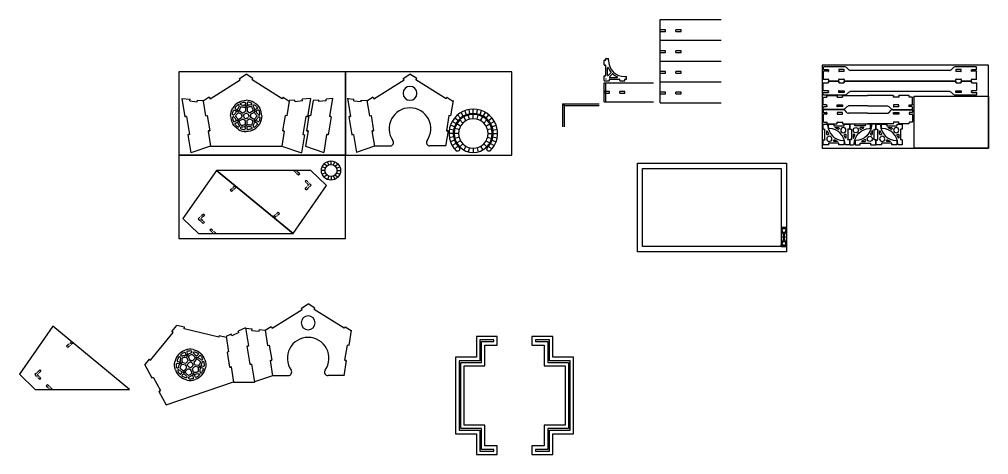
# Model space of a CAD drawing. Header units: inches. Extents: x -122 to 239, y -42 to 133.
# Drawn here: x 99.4 to 239.1, y 52.1 to 114.8 of the extents above; entities that cross this region are included whole.
import ezdxf

# ---------------------------------------------------------------- set-up
doc = ezdxf.new("R2010")
doc.units = ezdxf.units.IN
doc.header["$MEASUREMENT"] = 0
doc.linetypes.add('ACAD_ISO04W100', pattern=[30, 24, -3, 0, -3])

# ---------------------------------------------------------------- blocks, each defined once
blk = doc.blocks.new('RoofSegment')
for p, q in [((-11.05, 9.09), (-15.89, 2.18)), ((0, 0), (-11.05, 9.09)), ((-15.89, 2.18), (-13.63, 0)), ((-13.63, 0), (-11.47, 0)), ((-11.47, 0), (0, 0))]:
    blk.add_line(p, q)
at = {"color": 30, "linetype": 'ACAD_ISO04W100', "ltscale": 0.015625, "true_color": 0xf8991e}
for p, q in [((-8.35, 6.86), (-9.07, 6.23)), ((-9.07, 6.23), (-8.9, 6.04)), ((-8.15, 6.7), (-8.9, 6.04)), ((-12.93, 2.79), (-13.68, 2.13)), ((-13.68, 2.13), (-12.96, 1.44)), ((-12.77, 2.61), (-13.31, 2.12)), ((-13.31, 2.12), (-12.79, 1.62)), ((-12.96, 1.44), (-12.79, 1.62)), ((-12.93, 2.79), (-12.77, 2.61)), ((-12.01, 0.51), (-11.83, 0.69)), ((-12.01, 0.51), (-11.47, 0)), ((-11.83, 0.69), (-11.11, 0))]:
    blk.add_line(p, q, dxfattribs=at)
blk = doc.blocks.new('*U121')
blk.add_line((0, -0.25), (0, 0.25))
blk = doc.blocks.new('*U122')
at = {"color": 0, "linetype": 'ByBlock', "lineweight": -2, "transparency": 16777216}
for p, rotation in [((150.88, 75.36), 67.5), ((151.12, 75.73), 45.00000000000001), ((151.49, 75.97), 22.49999999999999), ((152.35, 75.97), 337.4999999999999), ((152.71, 75.73), 315), ((152.96, 75.36), 292.5000000000001), ((150.79, 74.93), 90), ((150.88, 74.5), 112.5), ((151.12, 74.14), 135), ((151.49, 73.89), 157.5), ((151.92, 73.81), 180), ((152.35, 73.89), 202.5000000000001), ((152.71, 74.14), 225), ((152.96, 74.5), 247.5), ((153.04, 74.93), 270)]:
    blk.add_blockref('*U121', p, dxfattribs=dict(at, rotation=rotation))
blk.add_blockref('*U121', (151.92, 76.06), dxfattribs=at)
blk = doc.blocks.new('Wedge')
for p, q in [((0.12, 1.86), (0.12, 1.66)), ((0.81, 1.65), (0.82, 1.67)), ((0.12, 1.13), (0.12, 0.71))]:
    blk.add_line(p, q)
for centre, radius, start, end in [((0, 0), 2.25, 60, 90), ((0, 1.39), 0.0884, 270, 90), ((0.25, 1.86), 0.125, 82.3377, 180), ((0.25, 1.66), 0.125, 180, 284.8505), ((0, 0), 2, 67.6623, 82.3377), ((0.64, 0.17), 1.41, 87.9711, 104.8505), ((0.7, 1.71), 0.125, 267.9711, 330), ((0.71, 1.73), 0.125, 330, 67.6623), ((0, 0), 0.375, 60, 90), ((0.25, 1.13), 0.125, 112.3129, 180), ((0.25, 0.71), 0.125, 180, 250.5288), ((0.64, 0.17), 1.16, 87.0082, 112.3129), ((0, 0), 0.625, 60, 70.5288), ((0.7, 1.21), 0.125, 60, 87.0082)]:
    blk.add_arc(centre, radius, start, end)
blk = doc.blocks.new('ClosedWall')
for p, q in [((-0.98, -0.61), (0, 0)), ((0.98, -0.61), (0, 0)), ((-5.2, -3.53), (-0.85, -0.81)), ((-0.85, -0.81), (-0.98, -0.61)), ((0.85, -0.81), (0.98, -0.61)), ((5.2, -3.53), (0.85, -0.81)), ((-5.33, -3.32), (-6.2, -3.87)), ((-6.2, -3.87), (-5.85, -6)), ((-5.33, -3.32), (-5.2, -3.53)), ((5.33, -3.32), (5.2, -3.53)), ((5.33, -3.32), (6.2, -3.87)), ((6.2, -3.87), (5.85, -6)), ((-5.85, -6), (-5.61, -5.96)), ((-5.61, -5.96), (-5.25, -8.14)), ((5.61, -5.96), (5.25, -8.14)), ((5.85, -6), (5.61, -5.96)), ((-5.49, -8.18), (-5.25, -8.14)), ((-5.49, -8.18), (-5.14, -10.34)), ((5.49, -8.18), (5.13, -10.38)), ((5.49, -8.18), (5.25, -8.14)), ((-5.14, -10.34), (5.14, -10.34))]:
    blk.add_line(p, q)
for p in [(-5.37, -8.16), (5.37, -8.16)]:
    blk.add_point(p)
for rotation in [59.99999999999997, 120, 300.0000000000001, 180, 239.9999999999999]:
    blk.add_blockref('Wedge', (0, -6), dxfattribs=dict(rotation=rotation))
at = {"xscale": -1}
blk.add_blockref('Wedge', (0, -6), dxfattribs=at)
for rotation in [299.9999999999999, 59.99999999999994, 240, 120, 180]:
    blk.add_blockref('Wedge', (0, -6), dxfattribs=dict(at, rotation=rotation))
blk.add_blockref('Wedge', (0, -6))
blk = doc.blocks.new('EntryBorder')
for p, q in [((-1.44, 2.49), (-1.75, 3.03)), ((-0.98, 2.7), (-1.2, 3.29)), ((-0.5, 2.83), (-0.61, 3.45)), ((0, 2.88), (0, 3.5)), ((0.5, 2.83), (0.61, 3.45)), ((0.98, 2.7), (1.2, 3.29)), ((1.44, 2.49), (1.75, 3.03)), ((-2.49, 1.44), (-3.03, 1.75)), ((-2.2, 1.85), (-2.68, 2.25)), ((-1.85, 2.2), (-2.25, 2.68)), ((1.85, 2.2), (2.25, 2.68)), ((2.2, 1.85), (2.68, 2.25)), ((2.49, 1.44), (3.03, 1.75)), ((-2.88, 0), (-3.5, 0)), ((-2.83, 0.5), (-3.45, 0.61)), ((-2.7, 0.98), (-3.29, 1.2)), ((2.7, 0.98), (3.29, 1.2)), ((2.83, 0.5), (3.45, 0.61)), ((2.88, 0), (3.5, 0)), ((-2.83, -0.5), (-3.45, -0.61)), ((-2.7, -0.98), (-3.29, -1.2)), ((2.7, -0.98), (3.29, -1.2)), ((2.83, -0.5), (3.45, -0.61)), ((-2.49, -1.44), (-3.03, -1.75)), ((-2.2, -1.85), (-2.68, -2.25)), ((-2.45, -2.5), (-2.17, -2.5)), ((2.17, -2.5), (2.45, -2.5)), ((2.2, -1.85), (2.68, -2.25)), ((2.49, -1.44), (3.03, -1.75))]:
    blk.add_line(p, q)
for centre, radius, start, end in [((0, 0), 3.5, 314.4153, 225.5847), ((0, 0), 2.88, 313.9455, 226.0545), ((-2.17, -2.25), 0.25, 270, 46.0545), ((2.17, -2.25), 0.25, 133.9455, 270)]:
    blk.add_arc(centre, radius, start, end)
blk = doc.blocks.new('*U126')
blk.add_line((0, -0.3125), (0, 0.3125))
blk = doc.blocks.new('*U127')
at = {"color": 0, "linetype": 'ByBlock', "lineweight": -2, "transparency": 16777216}
for p, rotation in [((153.98, 61.24), 29.99999999999999), ((154.57, 61.48), 15), ((155.83, 61.48), 345), ((156.42, 61.24), 329.9999999999999), ((153.09, 60.34), 59.99999999999999), ((153.48, 60.85), 45.00000000000001), ((156.93, 60.85), 315), ((157.31, 60.34), 299.9999999999999), ((152.76, 59.12), 90), ((152.85, 59.76), 74.99999999999999), ((157.56, 59.76), 285), ((157.64, 59.12), 269.9999999999999), ((152.85, 58.49), 105), ((153.09, 57.91), 120), ((153.48, 57.4), 135), ((156.93, 57.4), 225), ((157.31, 57.91), 240), ((157.56, 58.49), 255), ((153.98, 57.01), 150), ((154.57, 56.77), 165), ((155.2, 56.69), 180), ((155.83, 56.77), 194.9999999999999), ((156.42, 57.01), 209.9999999999999)]:
    blk.add_blockref('*U126', p, dxfattribs=dict(at, rotation=rotation))
blk.add_blockref('*U126', (155.2, 61.56), dxfattribs=at)
blk = doc.blocks.new('Monitor')
at = {"color": 0}
for p, q in [((0, 3.5), (-0.75, 3.5)), ((-0.75, 3.5), (-0.01, 0.75)), ((0, 3.5), (-0.75, 0.75)), ((-0.75, 0.75), (0, 0.75))]:
    blk.add_line(p, q, dxfattribs=at)
for points in [[(0, 12.75), (0, 0), (-21.5, 0), (-21.5, 12.75)], [(-0.75, 12), (-0.75, 0.75), (-20.75, 0.75), (-20.75, 12)]]:
    blk.add_lwpolyline(points, close=True, dxfattribs=at)
blk = doc.blocks.new('MonitorBrace')
for points in [[(2.12, 0.37), (2.12, 0.61, -0.414214), (2.12, 0.65), (2.12, 0.8, 0.414214), (2.06, 0.87), (1.44, 0.87, 0.414214), (1.37, 0.8), (1.37, 0.67, -1), (1.33, 0.63), (-0.07, 0.63, -1), (-0.12, 0.67), (-0.12, 0.8, 0.414214), (-0.18, 0.87), (-0.8, 0.87, 0.414214), (-0.87, 0.8), (-0.87, 0.18, 0.414214), (-0.8, 0.12), (-0.67, 0.12, -1), (-0.63, 0.07), (-0.63, -1.33, -1), (-0.67, -1.37), (-0.8, -1.37, 0.414214), (-0.87, -1.44), (-0.87, -2.06, 0.414214), (-0.8, -2.12), (-0.65, -2.12, -0.414214), (-0.61, -2.12), (-0.37, -2.12, 0.399638), (-0.25, -2, -0.385206), (2, 0.25, 0.399638)], [(0.72, 0.38, 1.311407), (0.78, 0.13, -0.039445), (1.15, 0.32, 0.826855), (1.14, 0.38)], [(-0.38, -1.14, 0.826855), (-0.32, -1.15, -0.039445), (-0.13, -0.78, 1.311407), (-0.38, -0.72)]]:
    blk.add_lwpolyline(points, format="xyb", close=True)
blk.add_circle((0, 0), 0.377)
blk = doc.blocks.new('TopEdge')
for p, q in [((-11.12, 1.94), (-11.12, 1.67)), ((-7.97, 2), (-11.05, 2)), ((-11.05, 1.61), (-10.41, 1.61)), ((-10.37, 1.56), (-10.37, 1.41)), ((-7.44, 1.57), (-7.79, 1.93)), ((7.14, 1.5), (-7.26, 1.5)), ((7.67, 1.93), (7.31, 1.57)), ((10.93, 2), (7.84, 2)), ((10.24, 1.41), (10.24, 1.56)), ((10.28, 1.61), (10.93, 1.61)), ((10.99, 1.67), (10.99, 1.94)), ((-11.12, 1.3), (-11.12, 0.3)), ((-10.41, 1.37), (-11.05, 1.37)), ((-11.05, 0.24), (-10.41, 0.24)), ((-10.37, 0.2), (-10.37, 0.06)), ((-10.3, 0), (-8.94, 0)), ((-8.88, 0.06), (-8.88, 0.2)), ((-8.83, 0.24), (-8.17, 0.24)), ((-8.13, 0.2), (-8.13, 0.06)), ((-8.06, 0), (7.94, 0)), ((8, 0.06), (8, 0.2)), ((8.04, 0.24), (8.71, 0.24)), ((8.75, 0.2), (8.75, 0.06)), ((8.81, 0), (10.18, 0)), ((10.24, 0.06), (10.24, 0.2)), ((10.93, 1.37), (10.28, 1.37)), ((10.28, 0.24), (10.93, 0.24)), ((10.99, 0.3), (10.99, 1.3))]:
    blk.add_line(p, q)
for points in [[(-8.17, 1.61), (-8.83, 1.61, 1), (-8.88, 1.56), (-8.88, 1.41, 1), (-8.83, 1.37), (-8.17, 1.37, 1), (-8.13, 1.41), (-8.13, 1.56, 1)], [(8, 1.56), (8, 1.41, 1), (8.04, 1.37), (8.71, 1.37, 1), (8.75, 1.41), (8.75, 1.56, 1), (8.71, 1.61), (8.04, 1.61, 1)]]:
    blk.add_lwpolyline(points, format="xyb", close=True)
for centre, radius, start, end in [((-11.05, 1.94), 0.0625, 90, 180), ((-11.05, 1.67), 0.0625, 180, 270), ((-10.39, 1.58), 0.0313, 315, 135), ((-10.39, 1.39), 0.0312, 225, 45), ((-7.97, 1.75), 0.25, 45, 90), ((-7.26, 1.75), 0.25, 225, 270), ((7.14, 1.75), 0.25, 270, 315), ((7.84, 1.75), 0.25, 90, 135), ((10.26, 1.58), 0.0312, 45, 225), ((10.26, 1.39), 0.0313, 135, 315), ((10.93, 1.94), 0.0625, 0, 90), ((10.93, 1.67), 0.0625, 270, 0), ((-11.05, 1.3), 0.0625, 90, 180), ((-11.05, 0.3), 0.0625, 180, 270), ((-10.39, 0.22), 0.0313, 315, 135), ((-10.3, 0.06), 0.0625, 180, 270), ((-8.94, 0.06), 0.0625, 270, 0), ((-8.85, 0.22), 0.0312, 45, 225), ((-8.15, 0.22), 0.0313, 315, 135), ((-8.06, 0.06), 0.0625, 180, 270), ((7.94, 0.06), 0.0625, 270, 0), ((8.02, 0.22), 0.0312, 45, 225), ((8.73, 0.22), 0.0313, 315, 135), ((8.81, 0.06), 0.0625, 180, 270), ((10.18, 0.06), 0.0625, 270, 0), ((10.26, 0.22), 0.0312, 45, 225), ((10.93, 1.3), 0.0625, 0, 90), ((10.93, 0.3), 0.0625, 270, 0)]:
    blk.add_arc(centre, radius, start, end)
blk = doc.blocks.new('MonitorSide')
for p, q in [((-2, 3.59), (-2, 6.44)), ((-1.94, 6.5), (-1.67, 6.5)), ((-1.6, 6.44), (-1.6, 6.03)), ((-1.56, 5.99), (-1.41, 5.99)), ((-1.36, 6.03), (-1.36, 6.44)), ((-1.3, 6.5), (-0.3, 6.5)), ((-0.24, 6.44), (-0.24, 6.03)), ((-0.2, 5.99), (-0.06, 5.99)), ((0, 5.93), (0, 4.56)), ((-0.24, 4.46), (-0.24, 3.79)), ((-0.06, 4.5), (-0.2, 4.5)), ((-1.57, 3.06), (-1.93, 3.42)), ((-1.5, 0), (-1.5, 2.89)), ((-0.2, 3.75), (-0.06, 3.75)), ((0, 3.69), (0, 0)), ((-1.5, 0), (-1.5, -2.76)), ((0, -3.56), (0, 0)), ((-2, -3.47), (-2, -6.31)), ((-1.57, -2.94), (-1.93, -3.29)), ((-0.24, -4.33), (-0.24, -3.67)), ((-0.2, -3.62), (-0.06, -3.62)), ((-0.06, -4.37), (-0.2, -4.37)), ((0, -5.8), (0, -4.44)), ((-1.94, -6.38), (-1.67, -6.38)), ((-1.6, -6.31), (-1.6, -5.91)), ((-1.56, -5.86), (-1.41, -5.86)), ((-1.36, -5.91), (-1.36, -6.31)), ((-1.3, -6.38), (-0.3, -6.38)), ((-0.24, -6.31), (-0.24, -5.91)), ((-0.2, -5.86), (-0.06, -5.86))]:
    blk.add_line(p, q)
for points in [[(-1.6, 3.79), (-1.6, 4.46, -1), (-1.56, 4.5), (-1.41, 4.5, -1), (-1.36, 4.46), (-1.36, 3.79, -1), (-1.41, 3.75), (-1.56, 3.75, -1)], [(-1.6, -3.67), (-1.6, -4.33, 1), (-1.56, -4.37), (-1.41, -4.37, 1), (-1.36, -4.33), (-1.36, -3.67, 1), (-1.41, -3.62), (-1.56, -3.62, 1)]]:
    blk.add_lwpolyline(points, format="xyb", close=True)
for centre, radius, start, end in [((-1.94, 6.44), 0.0625, 90, 180), ((-1.67, 6.44), 0.0625, 0, 90), ((-1.58, 6.01), 0.0313, 135, 315), ((-1.39, 6.01), 0.0313, 225, 45), ((-1.3, 6.44), 0.0625, 90, 180), ((-0.3, 6.44), 0.0625, 0, 90), ((-0.22, 6.01), 0.0313, 135, 315), ((-0.06, 5.93), 0.0625, 0, 90), ((-0.22, 4.48), 0.0313, 45, 225), ((-0.06, 4.56), 0.0625, 270, 0), ((-1.75, 3.59), 0.25, 180, 225), ((-1.75, 2.89), 0.25, 0, 45), ((-0.22, 3.77), 0.0312, 135, 315), ((-0.06, 3.69), 0.0625, 0, 90), ((-1.75, -2.76), 0.25, 315, 0), ((-1.75, -3.47), 0.25, 135, 180), ((-0.22, -3.65), 0.0312, 45, 225), ((-0.06, -3.56), 0.0625, 270, 0), ((-0.22, -4.35), 0.0313, 135, 315), ((-0.06, -4.44), 0.0625, 0, 90), ((-1.94, -6.31), 0.0625, 180, 270), ((-1.67, -6.31), 0.0625, 270, 0), ((-1.58, -5.89), 0.0313, 45, 225), ((-1.39, -5.89), 0.0313, 315, 135), ((-1.3, -6.31), 0.0625, 180, 270), ((-0.3, -6.31), 0.0625, 270, 0), ((-0.22, -5.89), 0.0313, 45, 225), ((-0.06, -5.8), 0.0625, 270, 0)]:
    blk.add_arc(centre, radius, start, end)

msp = doc.modelspace()

# ---------------------------------------------------------------- linework, layer by layer
for p, q in [((191.77, 102.81), (191.77, 114.81)), ((191.77, 114.81), (200.52, 114.81)), ((192.52, 113.3), (191.77, 113.3)), ((192.52, 113.06), (192.52, 113.3)), ((194.76, 113.3), (194.01, 113.3)), ((194.01, 113.06), (194.01, 113.3)), ((194.76, 113.06), (194.76, 113.3)), ((191.77, 113.06), (192.52, 113.06)), ((191.77, 111.81), (200.52, 111.81)), ((194.01, 113.06), (194.76, 113.06)), ((183.91, 108.99), (183.91, 109.13)), ((183.98, 109.19), (184.23, 109.19)), ((184.29, 108.94), (184.29, 109.13)), ((192.52, 110.3), (191.77, 110.3)), ((191.77, 110.06), (192.52, 110.06)), ((192.52, 110.06), (192.52, 110.3)), ((194.76, 110.3), (194.01, 110.3)), ((194.01, 110.06), (194.01, 110.3)), ((194.01, 110.06), (194.76, 110.06)), ((194.76, 110.06), (194.76, 110.3)), ((183.67, 108.26), (183.67, 108.88)), ((183.74, 108.94), (183.87, 108.94)), ((183.74, 108.19), (183.87, 108.19)), ((183.91, 106.75), (183.91, 108.15)), ((184.16, 106.77), (184.16, 107.81)), ((184.29, 108.94), (184.26, 108.94)), ((191.77, 108.81), (200.52, 108.81)), ((154.71, 106.3), (155.68, 106.91)), ((154.83, 106.1), (154.71, 106.3)), ((156.66, 106.3), (155.68, 106.91)), ((156.53, 106.1), (156.66, 106.3)), ((183.67, 106.02), (183.67, 106.64)), ((183.74, 106.7), (183.87, 106.7)), ((183.98, 106.19), (183.85, 106.19)), ((183.91, 106.26), (183.91, 106.13)), ((184.27, 106.73), (184.68, 107.14)), ((184.45, 106.55), (184.86, 106.96)), ((184.47, 106.19), (185.87, 106.19)), ((184.49, 106.44), (185.53, 106.44)), ((186.66, 106.57), (186.85, 106.57)), ((186.66, 106.57), (186.66, 106.54)), ((186.71, 106.19), (186.85, 106.19)), ((186.91, 106.26), (186.91, 106.51)), ((192.52, 107.3), (191.77, 107.3)), ((191.77, 107.06), (192.52, 107.06)), ((192.52, 107.06), (192.52, 107.3)), ((194.76, 107.3), (194.01, 107.3)), ((194.01, 107.06), (194.01, 107.3)), ((194.01, 107.06), (194.76, 107.06)), ((194.76, 107.06), (194.76, 107.3)), ((150.48, 103.38), (154.83, 106.1)), ((160.88, 103.38), (156.53, 106.1)), ((183.67, 102.92), (183.67, 105.67)), ((183.67, 105.67), (190.79, 105.67)), ((183.74, 105.95), (184.36, 105.95)), ((183.91, 102.92), (183.91, 105.67)), ((184.42, 106.02), (184.42, 106.15)), ((185.91, 106.02), (185.91, 106.15)), ((185.98, 105.95), (186.6, 105.95)), ((186.66, 106.02), (186.66, 106.15)), ((191.77, 105.81), (200.52, 105.81)), ((122.8, 103.42), (123.98, 103.3)), ((122.8, 103.42), (123.23, 100.79)), ((141.33, 103.42), (140.15, 103.3)), ((141.33, 103.42), (140.9, 100.79)), ((144.52, 103.4), (143.58, 103.3)), ((144.53, 103.46), (144.09, 100.83)), ((146.65, 103.46), (147.09, 100.83)), ((146.67, 103.4), (147.6, 103.3)), ((150.35, 103.59), (149.48, 103.04)), ((150.35, 103.59), (150.48, 103.38)), ((161.01, 103.59), (160.88, 103.38)), ((161.01, 103.59), (161.88, 103.04)), ((183.91, 104.41), (183.67, 104.41)), ((183.91, 104.17), (183.67, 104.17)), ((184.42, 104.41), (183.91, 104.41)), ((183.91, 104.17), (184.42, 104.17)), ((184.42, 104.17), (184.42, 104.41)), ((186.66, 104.41), (185.91, 104.41)), ((185.91, 104.17), (185.91, 104.41)), ((185.91, 104.17), (186.66, 104.17)), ((186.66, 104.17), (186.66, 104.41)), ((192.52, 104.3), (191.77, 104.3)), ((191.77, 104.06), (192.52, 104.06)), ((192.52, 104.06), (192.52, 104.3)), ((194.76, 104.3), (194.01, 104.3)), ((194.01, 104.06), (194.01, 104.3)), ((194.01, 104.06), (194.76, 104.06)), ((194.76, 104.06), (194.76, 104.3)), ((123.96, 103.06), (123.98, 103.3)), ((123.96, 103.06), (125.02, 102.95)), ((125.02, 102.95), (125.05, 103.19)), ((125.05, 103.19), (125.85, 103.11)), ((125.86, 103.04), (125.85, 103.11)), ((138.27, 103.04), (138.28, 103.11)), ((139.08, 103.19), (138.28, 103.11)), ((139.11, 102.95), (139.08, 103.19)), ((140.17, 103.06), (139.11, 102.95)), ((140.17, 103.06), (140.15, 103.3)), ((141.71, 103.11), (141.35, 100.91)), ((142.52, 103.19), (141.71, 103.11)), ((142.54, 102.96), (142.52, 103.19)), ((143.61, 103.06), (142.54, 102.96)), ((143.61, 103.06), (143.58, 103.3)), ((147.58, 103.06), (147.6, 103.3)), ((147.58, 103.06), (148.64, 102.96)), ((148.64, 102.96), (148.66, 103.19)), ((148.66, 103.19), (149.47, 103.11)), ((149.47, 103.11), (149.83, 100.91)), ((161.89, 103.11), (161.53, 100.91)), ((177.66, 102.63), (182.93, 102.63)), ((177.66, 102.63), (177.66, 99.31)), ((177.9, 102.39), (177.9, 102.63)), ((177.9, 102.63), (177.9, 99.34)), ((177.9, 102.39), (182.93, 102.39)), ((183.67, 102.92), (190.79, 102.92)), ((191.77, 102.81), (200.52, 102.81)), ((123.47, 100.82), (123.23, 100.79)), ((123.47, 100.82), (123.9, 98.22)), ((140.66, 100.82), (140.23, 98.22)), ((140.66, 100.82), (140.9, 100.79)), ((141.11, 100.95), (140.76, 98.77)), ((141.35, 100.91), (141.11, 100.95)), ((144.33, 100.79), (143.9, 98.19)), ((144.33, 100.79), (144.09, 100.83)), ((146.85, 100.79), (147.09, 100.83)), ((146.85, 100.79), (147.28, 98.19)), ((149.83, 100.91), (150.07, 100.95)), ((150.07, 100.95), (150.43, 98.77)), ((161.3, 100.95), (160.94, 98.77)), ((161.53, 100.91), (161.3, 100.95)), ((123.9, 98.22), (123.66, 98.18)), ((123.66, 98.18), (124.09, 95.56)), ((140.47, 98.18), (140.04, 95.56)), ((140.23, 98.22), (140.47, 98.18)), ((140.99, 98.73), (140.63, 96.53)), ((140.99, 98.73), (140.76, 98.77)), ((143.67, 98.23), (143.24, 95.61)), ((143.9, 98.19), (143.67, 98.23)), ((147.28, 98.19), (147.52, 98.23)), ((147.52, 98.23), (147.95, 95.61)), ((150.19, 98.73), (150.43, 98.77)), ((150.19, 98.73), (150.55, 96.53)), ((161.17, 98.73), (160.81, 96.53)), ((161.17, 98.73), (160.94, 98.77)), ((126.94, 96.52), (124.09, 95.56)), ((137.2, 96.52), (140.04, 95.56)), ((140.63, 96.53), (143.24, 95.65)), ((150.55, 96.53), (147.94, 95.65)), ((150.55, 96.57), (152.81, 96.57)), ((160.82, 96.57), (158.55, 96.57)), ((209.46, 84.76), (209.71, 84.76)), ((209.71, 84.64), (209.46, 84.64)), ((209.46, 84.14), (209.71, 84.14)), ((209.71, 84.01), (209.46, 84.01)), ((209.46, 83.51), (209.71, 83.51)), ((209.71, 83.39), (209.46, 83.39)), ((209.46, 82.89), (209.71, 82.89)), ((209.71, 82.76), (209.46, 82.76)), ((209.21, 82.07), (209.21, 82.32)), ((209.21, 82.32), (209.96, 82.32)), ((209.96, 82.07), (209.21, 82.07)), ((209.96, 82.32), (209.96, 82.07)), ((135.8, 70.3), (140.15, 73.02)), ((140.02, 73.22), (141, 73.83)), ((140.15, 73.02), (140.02, 73.22)), ((141.98, 73.22), (141, 73.83)), ((141.85, 73.02), (141.98, 73.22)), ((146.2, 70.3), (141.85, 73.02)), ((121.35, 69.83), (122.08, 70.72)), ((123.2, 70.45), (122.08, 70.72)), ((123.15, 70.22), (123.2, 70.45)), ((128.14, 69.04), (123.15, 70.22)), ((131.97, 70.38), (130.89, 69.89)), ((130.99, 69.67), (130.89, 69.89)), ((131.97, 70.38), (132.41, 67.75)), ((131.98, 70.32), (132.92, 70.22)), ((132.9, 69.98), (132.92, 70.22)), ((132.9, 69.98), (133.96, 69.87)), ((133.96, 69.87), (133.98, 70.11)), ((133.98, 70.11), (134.79, 70.03)), ((134.79, 70.03), (135.15, 67.83)), ((135.67, 70.51), (134.8, 69.96)), ((135.67, 70.51), (135.8, 70.3)), ((146.33, 70.51), (146.2, 70.3)), ((146.33, 70.51), (147.2, 69.96)), ((147.21, 70.03), (146.85, 67.83)), ((118.28, 65.71), (121.54, 69.68)), ((121.54, 69.68), (121.35, 69.83)), ((128.19, 69.28), (128.14, 69.04)), ((128.19, 69.28), (129.19, 69.04)), ((129.92, 69.45), (129.18, 69.11)), ((129.18, 69.11), (129.54, 66.91)), ((130.02, 69.23), (129.92, 69.45)), ((130.99, 69.67), (130.02, 69.23)), ((132.17, 67.71), (132.41, 67.75)), ((132.17, 67.71), (132.6, 65.11)), ((135.15, 67.83), (135.39, 67.87)), ((135.39, 67.87), (135.75, 65.69)), ((146.61, 67.87), (146.25, 65.69)), ((146.85, 67.83), (146.61, 67.87)), ((118.1, 65.86), (117.45, 65.07)), ((118.1, 65.86), (118.28, 65.71)), ((129.54, 66.91), (129.31, 66.87)), ((129.31, 66.87), (129.67, 64.69)), ((135.51, 65.65), (135.75, 65.69)), ((146.49, 65.65), (146.25, 65.69)), ((117.41, 65.13), (118.46, 63.16)), ((129.9, 64.73), (129.67, 64.69)), ((129.9, 64.73), (130.26, 62.53)), ((132.6, 65.11), (132.83, 65.15)), ((132.83, 65.15), (133.26, 62.53)), ((135.51, 65.65), (135.87, 63.45)), ((146.49, 65.65), (146.13, 63.45)), ((118.46, 63.16), (118.67, 63.27)), ((118.67, 63.27), (119.71, 61.32)), ((135.87, 63.45), (133.26, 62.56)), ((135.86, 63.49), (138.13, 63.49)), ((146.14, 63.49), (143.87, 63.49)), ((120.53, 59.28), (130.26, 62.56)), ((130.26, 62.53), (133.26, 62.53)), ((119.5, 61.21), (119.71, 61.32)), ((119.5, 61.21), (120.53, 59.28))]:
    msp.add_line(p, q)
for points in [[(215.09, 96.23), (239.09, 96.23), (239.09, 108.23), (215.09, 108.23)], [(122.37, 95.23), (146.37, 95.23), (146.37, 107.23), (122.37, 107.23)], [(146.37, 95.23), (170.37, 95.23), (170.37, 107.23), (146.37, 107.23)], [(239.09, 96.23), (228.34, 96.23), (228.34, 103.73), (239.09, 103.73)], [(122.37, 83.23), (146.37, 83.23), (146.37, 95.23), (122.37, 95.23)], [(168.26, 69.13), (165.25, 69.13), (165.25, 66.13), (162.25, 66.13), (162.25, 55.1), (165.25, 55.1), (165.25, 52.1), (168.26, 52.1), (168.26, 53.34), (166.49, 53.34), (166.49, 56.34), (163.49, 56.34), (163.49, 64.89), (166.49, 64.89), (166.49, 67.89), (168.26, 67.89)], [(167.76, 68.63), (165.75, 68.63), (165.75, 65.63), (162.75, 65.63), (162.75, 55.6), (165.75, 55.6), (165.75, 52.6), (167.76, 52.6), (167.76, 52.84), (165.99, 52.84), (165.99, 55.84), (162.99, 55.84), (162.99, 65.39), (165.99, 65.39), (165.99, 68.39), (167.76, 68.39)], [(173.26, 52.1), (176.27, 52.1), (176.27, 55.1), (179.27, 55.1), (179.27, 66.13), (176.27, 66.13), (176.27, 69.13), (173.26, 69.13), (173.26, 67.89), (175.03, 67.89), (175.03, 64.89), (178.03, 64.89), (178.03, 56.34), (175.03, 56.34), (175.03, 53.34), (173.26, 53.34)], [(173.76, 52.6), (175.77, 52.6), (175.77, 55.6), (178.77, 55.6), (178.77, 65.63), (175.77, 65.63), (175.77, 68.63), (173.76, 68.63), (173.76, 68.39), (175.53, 68.39), (175.53, 65.39), (178.53, 65.39), (178.53, 55.84), (175.53, 55.84), (175.53, 52.84), (173.76, 52.84)]]:
    msp.add_lwpolyline(points, close=True)
for radius in [1.38, 0.875]:
    msp.add_circle((144.29, 93.03), radius)
for centre, radius, start, end in [((183.89, 108.97), 0.0312, 225, 45), ((183.98, 109.13), 0.0625, 90, 180), ((184.23, 109.13), 0.0625, 0, 90), ((183.74, 108.88), 0.0625, 90, 180), ((183.74, 108.26), 0.0625, 180, 270), ((183.89, 108.17), 0.0312, 315, 135), ((184.23, 107.81), 0.0625, 24.9092, 180), ((186.66, 108.94), 2.63, 204.9092, 220.9994), ((186.66, 108.94), 2.38, 180, 270), ((183.74, 106.64), 0.0625, 90, 180), ((183.89, 106.73), 0.0312, 225, 45), ((184.23, 106.77), 0.0625, 180, 315), ((184.45, 106.17), 0.0312, 45, 225), ((184.49, 106.51), 0.0625, 135, 270), ((184.63, 107.18), 0.0625, 315, 40.9994), ((184.9, 106.91), 0.0625, 49.0006, 135), ((186.66, 108.94), 2.63, 229.0006, 245.0908), ((185.53, 106.51), 0.0625, 270, 65.0908), ((185.89, 106.17), 0.0312, 315, 135), ((186.69, 106.17), 0.0312, 45, 225), ((186.85, 106.51), 0.0625, 0, 90), ((186.85, 106.26), 0.0625, 270, 0), ((155.68, 104.16), 1, 90, 270), ((155.68, 104.16), 1, 270, 90), ((183.74, 106.02), 0.0625, 180, 270), ((184.36, 106.02), 0.0625, 270, 0), ((185.98, 106.02), 0.0625, 180, 270), ((186.6, 106.02), 0.0625, 270, 0), ((155.68, 99.07), 3, 90, 214.8499), ((155.68, 99.07), 3, 325.1501, 90), ((164.8, 98.37), 2.75, 90, 270), ((164.8, 98.37), 2.75, 270, 90), ((164.8, 98.37), 2.12, 90, 270), ((164.8, 98.37), 2.13, 270, 90), ((152.81, 97.07), 0.5, 270, 34.8499), ((158.55, 97.07), 0.5, 145.1501, 270), ((209.46, 84.7), 0.0625, 90, 270), ((209.46, 84.07), 0.0625, 90, 270), ((209.71, 84.7), 0.0625, 270, 90), ((209.71, 84.07), 0.0625, 270, 90), ((209.46, 83.45), 0.0625, 90, 270), ((209.46, 82.82), 0.0625, 90, 270), ((209.71, 83.45), 0.0625, 270, 90), ((209.71, 82.82), 0.0625, 270, 90), ((141, 71.08), 1, 90, 270), ((141, 71.08), 1, 270, 90), ((141, 65.99), 3, 90, 214.8499), ((141, 65.99), 3, 325.1501, 90), ((138.13, 63.99), 0.5, 270, 34.8499), ((143.87, 63.99), 0.5, 145.1501, 270)]:
    msp.add_arc(centre, radius, start, end)
for p in [(123.35, 100.8), (140.78, 100.8), (144.21, 100.81), (146.97, 100.81), (123.78, 98.2), (140.35, 98.2), (140.87, 98.75), (143.79, 98.21), (147.4, 98.21), (150.31, 98.75), (161.05, 98.75), (132.29, 67.73), (129.78, 64.71), (132.72, 65.13), (135.63, 65.67), (146.37, 65.67), (119.6, 61.27)]:
    msp.add_point(p)

# ---------------------------------------------------------------- block references
for name, p in [('TopEdge', (226.38, 105.96)), ('ClosedWall', (132.07, 106.9)), ('EntryBorder', (164.8, 98.37)), ('*U127', (9.6, 39.25)), ('MonitorBrace', (219.94, 98.85)), ('*U122', (-7.62, 18.1)), ('RoofSegment', (138.84, 83.96)), ('RoofSegment', (115.26, 61.5))]:
    msp.add_blockref(name, p)
at = {"xscale": -1}
for name, p, rotation in [('TopEdge', (226.38, 105.9), 180), ('MonitorSide', (221.64, 103.84), 270), ('MonitorBrace', (216.13, 97.59), 180), ('MonitorBrace', (223.76, 97.59), 180), ('Wedge', (124, 65.03), 18.67171806400827), ('Wedge', (124, 65.03), 318.6717180640082), ('Wedge', (124, 65.03), 258.6717180640083), ('Wedge', (124, 65.03), 78.67171806400823), ('Wedge', (124, 65.03), 138.6717180640082), ('Wedge', (124, 65.03), 198.6717180640082)]:
    msp.add_blockref(name, p, dxfattribs=dict(at, rotation=rotation))
for name, p, rotation in [('MonitorSide', (221.64, 99.78), 270), ('MonitorBrace', (221.96, 97.59), 180), ('RoofSegment', (127.78, 93.05), 180), ('Wedge', (124, 65.03), 18.67171806400828), ('Wedge', (124, 65.03), 78.67171806400825), ('Wedge', (124, 65.03), 318.6717180640084), ('Wedge', (124, 65.03), 138.6717180640083), ('Wedge', (124, 65.03), 198.6717180640082), ('Wedge', (124, 65.03), 258.6717180640082)]:
    msp.add_blockref(name, p, dxfattribs=dict(rotation=rotation))
for p in [(218.15, 98.85), (225.77, 98.85)]:
    msp.add_blockref('MonitorBrace', p, dxfattribs=at)
at = {"color": 30, "true_color": 0xf8991e}
msp.add_blockref('Monitor', (209.96, 81.32), dxfattribs=at)

doc.saveas('drawing.dxf')
